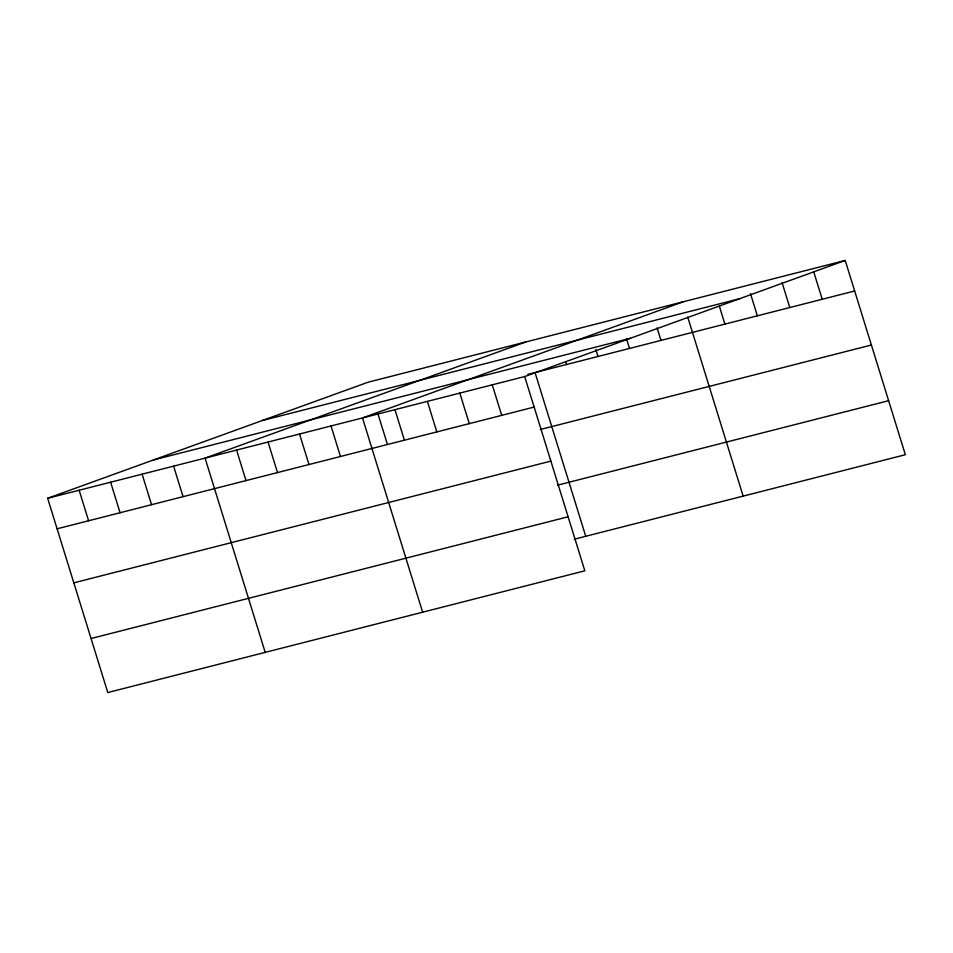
<?xml version="1.0" encoding="UTF-8"?>
<svg xmlns="http://www.w3.org/2000/svg" width="953" height="953" viewBox="0 0 953 953"><rect width="100%" height="100%" fill="white"/><g stroke="black" fill="none" stroke-linecap="round" stroke-linejoin="round"><path stroke-width="1.43" d="M47.65 498.276L524.698 376.554L584.832 570.811L107.784 692.545L47.65 498.276L368.168 382.189L845.216 260.455L905.35 454.724L574.278 539.207M525.591 342.02L205.074 458.107L265.208 652.376M683.015 301.851L362.497 417.938L422.632 612.207M524.698 376.554L845.216 260.455M262.397 420.499L739.445 298.765M153.421 459.965L630.469 338.244M527.891 374.374L854.662 290.987M57.097 528.808L534.145 407.086M540.315 429.505L871.387 345.022M73.822 582.843L550.87 461.109M557.553 485.172L888.625 400.689M91.059 638.51L568.107 516.788M813.636 271.51L822.225 299.266M782.056 282.564L789.787 307.545M750.476 293.619L757.349 315.824M719.324 306.056L724.911 324.103M687.744 317.111L743.149 496.108M657.117 327.915L660.989 340.412M626.49 338.732L629.504 348.441M595.863 349.537L598.007 356.482M565.665 361.735L566.523 364.511M535.038 372.552L585.726 536.277M492.26 384.821L501.707 415.353M459.822 393.101L469.269 423.632M427.385 401.38L436.831 431.912M394.947 409.659L404.394 440.191M377.614 412.72L387.299 444.003M331.013 425.967L340.471 456.499M299.528 434.008L308.986 464.54M268.043 442.037L277.502 472.569M236.558 450.066L246.017 480.598M173.589 466.136L183.047 496.668M142.104 474.177L151.551 504.709M110.619 482.206L120.066 512.738M79.135 490.235L88.581 520.767"/></g></svg>
